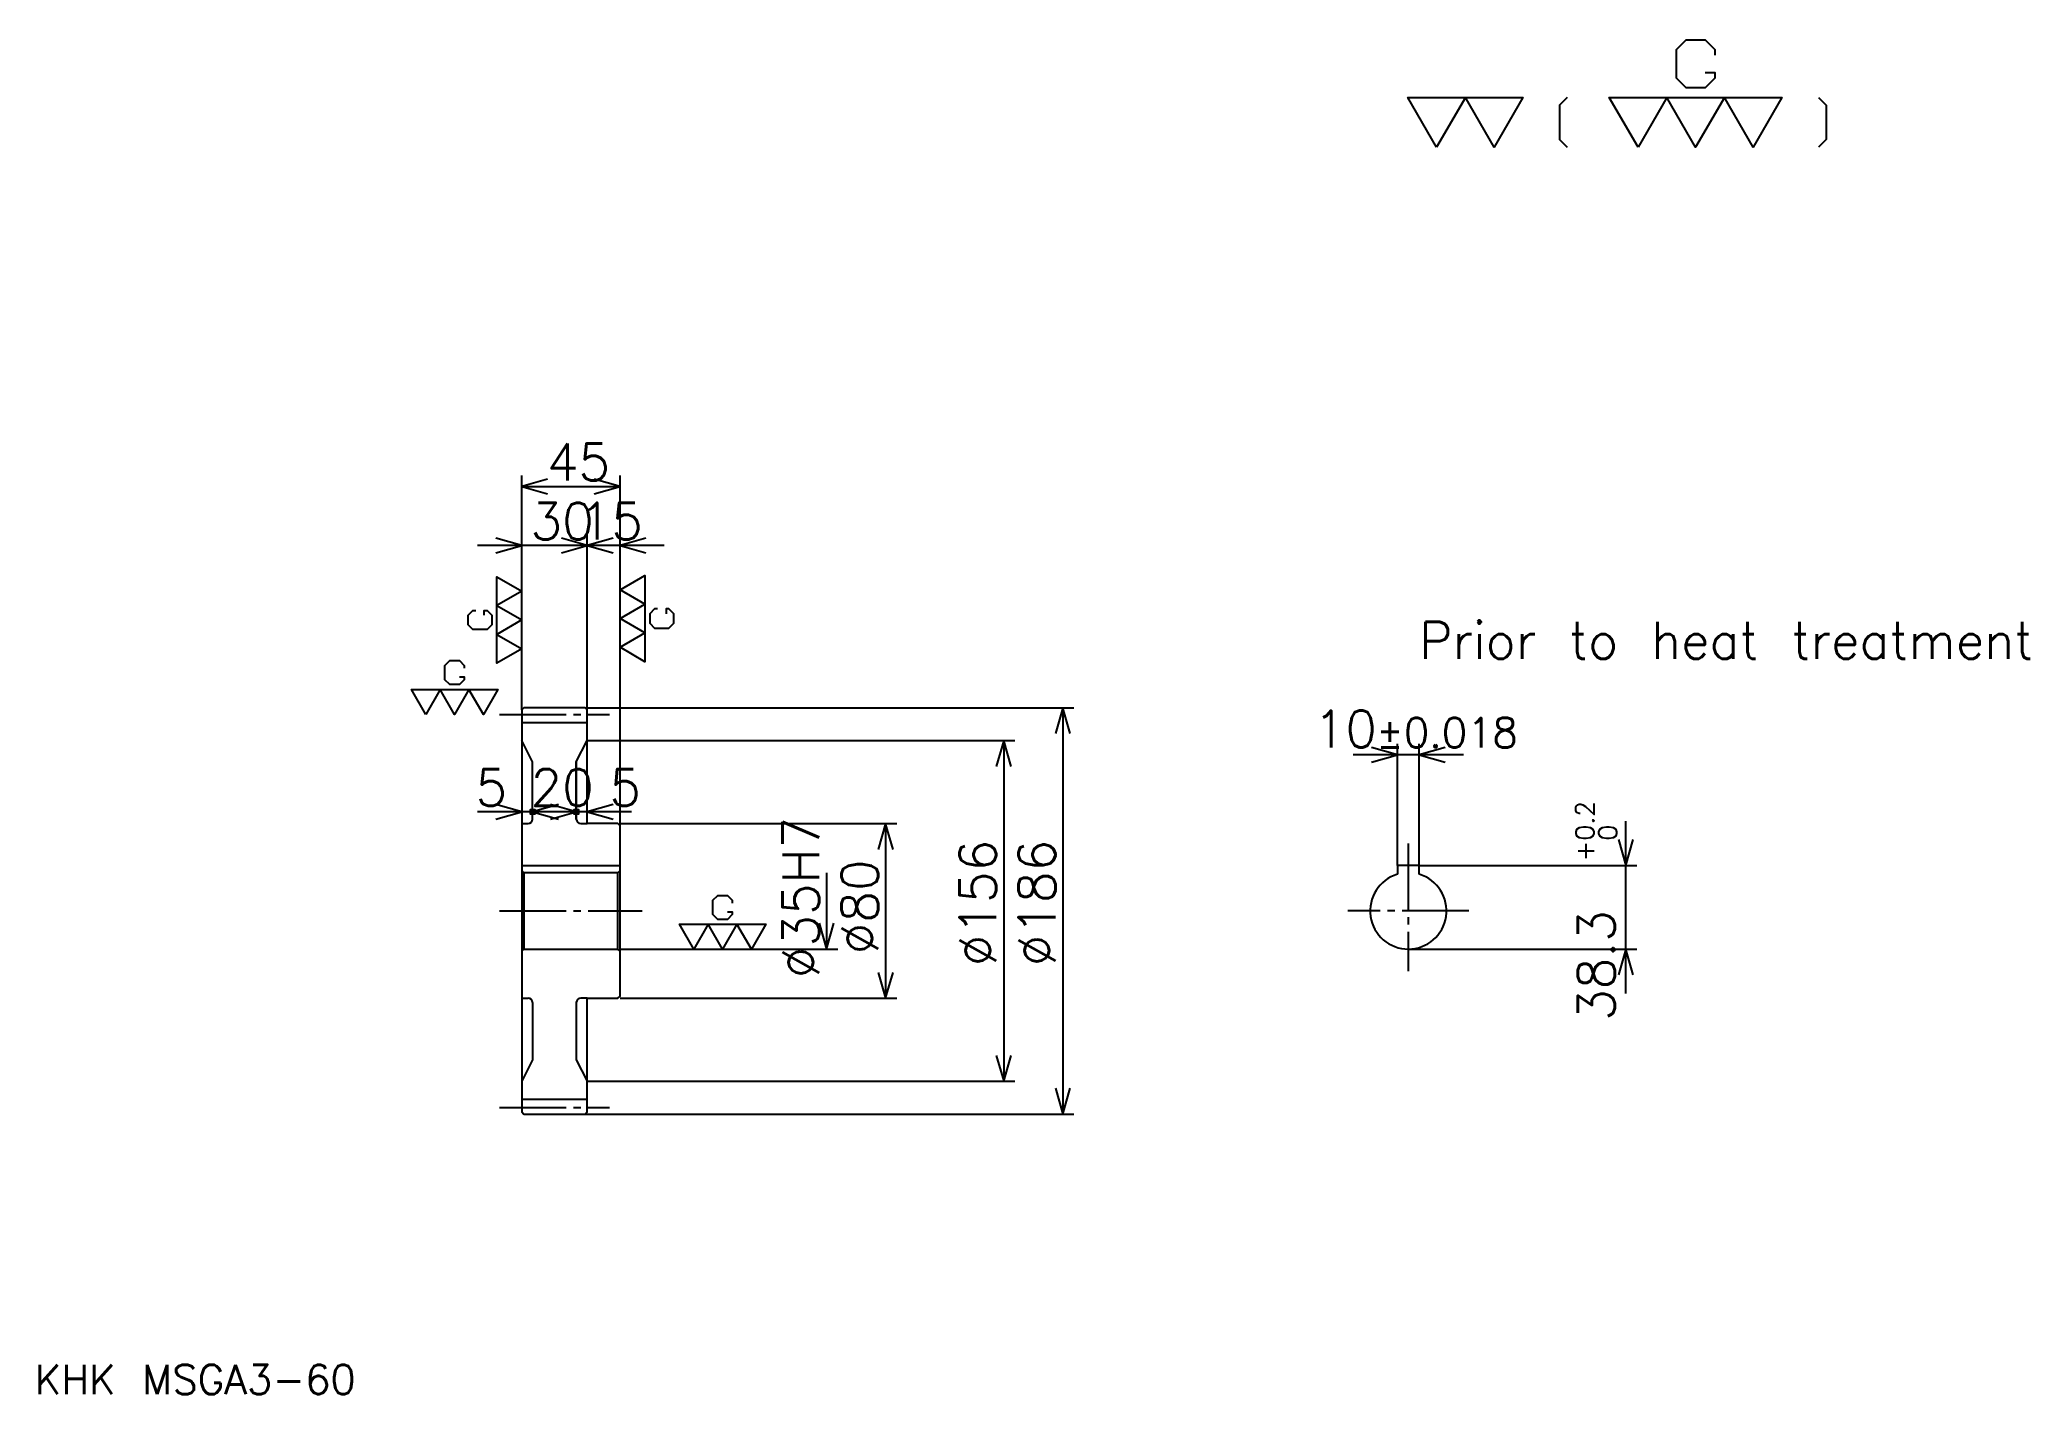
# Model space of a CAD drawing. Extents: x 36 to 947, y 37 to 657.
import ezdxf

# ---------------------------------------------------------------- set-up
doc = ezdxf.new("R2010")
doc.units = 0
doc.linetypes.add('DASHDOT', pattern=[40.540539, 30.405405, -3.378378, 3.378378, -3.378378])
doc.layers.get('0').update_dxf_attribs({"linetype": 'CONTINUOUS'})
doc.layers.add('DASHDOT', color=6, linetype='DASHDOT')
doc.styles.add('KANJI', font='TXT', dxfattribs={"bigfont": 'BIGFONT'})

msp = doc.modelspace()

# ---------------------------------------------------------------- linework, layer by layer
at = {"color": 5}
for p, q in [((256.756775, 351.445953), (256.756775, 457.864868)), ((301.756775, 351.445953), (301.756775, 457.864868)), ((256.756775, 452.797302), (301.756775, 452.797302)), ((286.756775, 351.445953), (286.756775, 430.83783)), ((307.027039, 425.770264), (236.486511, 425.770264)), ((322.027039, 425.770264), (266.486511, 425.770264)), ((256.756775, 350.445953), (256.756775, 351.445953)), ((285.756775, 351.445953), (301.756775, 351.445953)), ((286.756775, 350.445953), (286.756775, 351.445953)), ((301.756775, 351.445953), (509.527039, 351.445953)), ((301.756775, 297.445953), (301.756775, 351.445953)), ((504.459473, 351.445953), (504.459473, 165.445953)), ((286.756775, 336.445953), (301.756775, 336.445953)), ((301.756775, 336.445953), (482.5, 336.445953)), ((477.432434, 336.445953), (477.432434, 180.445953)), ((687.973022, 329.921631), (637.432495, 329.921631)), ((657.702759, 279.245941), (657.702759, 334.989197)), ((667.702759, 279.245941), (667.702759, 334.989197)), ((282.027039, 303.824341), (236.486511, 303.824341)), ((302.027039, 303.824341), (241.486511, 303.824341)), ((307.027039, 303.824341), (261.486511, 303.824341)), ((301.756775, 298.445953), (428.445953, 298.445953)), ((423.378387, 298.445953), (423.378387, 218.445953)), ((762.297363, 220.67569), (762.297363, 299.516235)), ((396.351379, 275.945953), (396.351379, 240.945953)), ((667.702759, 279.245941), (767.364868, 279.245941)), ((301.756775, 240.945953), (401.418945, 240.945953)), ((662.702759, 240.945953), (767.364868, 240.945953)), ((301.756775, 218.445953), (428.445953, 218.445953)), ((286.756775, 180.445953), (301.756775, 180.445953)), ((301.756775, 180.445953), (482.5, 180.445953)), ((285.756775, 165.445953), (301.756775, 165.445953)), ((301.756775, 165.445953), (509.527039, 165.445953))]:
    msp.add_line(p, q, dxfattribs=at)
at = {"color": 4}
for p, q in [((256.756775, 344.695953), (286.756775, 344.695953)), ((281.756775, 326.632904), (281.756775, 300.445953)), ((256.756775, 298.445953), (259.756775, 298.445953)), ((283.756775, 298.445953), (286.756775, 298.445953)), ((256.756775, 279.245941), (301.756775, 279.245941)), ((301.756775, 276.945953), (300.756775, 275.945953)), ((256.756775, 239.945953), (257.756775, 240.945953)), ((301.756775, 239.945953), (300.756775, 240.945953)), ((256.756775, 218.445953), (259.756775, 218.445953)), ((281.756775, 216.445953), (281.756775, 190.259003)), ((286.756775, 218.445953), (283.756775, 218.445953)), ((256.756775, 172.195953), (286.756775, 172.195953))]:
    msp.add_line(p, q, dxfattribs=at)
at = {"color": 7}
for points in [[(798.648621, 642.364868), (803.040527, 642.364868), (803.040527, 639.729736), (798.648621, 635.33783), (789.864868, 635.33783), (785.472961, 639.729736), (785.472961, 652.905396), (789.864868, 657.297302), (798.648621, 657.297302), (803.040527, 652.905396), (803.040527, 650.270264)], [(675.675659, 608.108093), (662.5, 630.945923), (715.202698, 630.945923), (702.027039, 608.108093), (688.851318, 630.945923), (675.675659, 608.108093)], [(735.405396, 630.945923), (731.891846, 627.432434), (731.891846, 611.621582), (735.405396, 608.108093)], [(767.905396, 608.108093), (754.729736, 630.945923), (833.783752, 630.945923), (820.608093, 608.108093), (807.432434, 630.945923), (794.256714, 608.108093), (781.081055, 630.945923), (767.905396, 608.108093)], [(850.472961, 630.945923), (853.98645, 627.432434), (853.98645, 611.621582), (850.472961, 608.108093)], [(256.756775, 378.472961), (245.33786, 371.885132), (245.33786, 411.41217), (256.756775, 404.824341), (245.33786, 398.236511), (256.756775, 391.648651), (245.33786, 385.060822), (256.756775, 378.472961)], [(301.756775, 405.5), (313.17569, 412.08783), (313.17569, 372.560791), (301.756775, 379.148651), (313.17569, 385.736481), (301.756775, 392.324341), (313.17569, 398.91217), (301.756775, 405.5)], [(239.628387, 393.844604), (239.628387, 396.040527), (240.945969, 396.040527), (243.141907, 393.844604), (243.141907, 389.452698), (240.945969, 387.256775), (234.358124, 387.256775), (232.162186, 389.452698), (232.162186, 393.844604), (234.358124, 396.040527), (235.67569, 396.040527)], [(318.885162, 396.716217), (317.567596, 396.716217), (315.371643, 394.520264), (315.371643, 390.128357), (317.567596, 387.932434), (324.155426, 387.932434), (326.351379, 390.128357), (326.351379, 394.520264), (324.155426, 396.716217), (322.83786, 396.716217), (322.83786, 394.520264)], [(228.209473, 365.574341), (230.405426, 365.574341), (230.405426, 364.256775), (228.209473, 362.060822), (223.817581, 362.060822), (221.621643, 364.256775), (221.621643, 370.844604), (223.817581, 373.040558), (228.209473, 373.040558), (230.405426, 370.844604), (230.405426, 369.527039)], [(212.83786, 348.445953), (206.250015, 359.864868), (245.777039, 359.864868), (239.189209, 348.445953), (232.601364, 359.864868), (226.013535, 348.445953), (219.42569, 359.864868), (212.83786, 348.445953)], [(350.91217, 258.074341), (353.108124, 258.074341), (353.108124, 256.756775), (350.91217, 254.560822), (346.520294, 254.560822), (344.324341, 256.756775), (344.324341, 263.344604), (346.520294, 265.540558), (350.91217, 265.540558), (353.108124, 263.344604), (353.108124, 262.027039)], [(335.540558, 240.945953), (328.952728, 252.364868), (368.479736, 252.364868), (361.891907, 240.945953), (355.304077, 252.364868), (348.716248, 240.945953), (342.128387, 252.364868), (335.540558, 240.945953)]]:
    msp.add_lwpolyline(points, dxfattribs=at)
at = {"color": 5}
for points in [[(268.581085, 456.175659), (256.756775, 452.797302), (268.581085, 449.418945)], [(289.932434, 449.418945), (301.756775, 452.797302), (289.932434, 456.175659)], [(244.932449, 422.391907), (256.756775, 425.770264), (244.932449, 429.148651)], [(274.932434, 422.391907), (286.756775, 425.770264), (274.932434, 429.148651)], [(298.581116, 429.148651), (286.756775, 425.770264), (298.581116, 422.391907)], [(313.581116, 429.148651), (301.756775, 425.770264), (313.581116, 422.391907)], [(507.83783, 339.621643), (504.459473, 351.445953), (501.081116, 339.621643)], [(480.810822, 324.621643), (477.432434, 336.445953), (474.054077, 324.621643)], [(645.878418, 326.543243), (657.702759, 329.921631), (645.878418, 333.300018)], [(679.527039, 333.300018), (667.702759, 329.921631), (679.527039, 326.543243)], [(244.932449, 300.445953), (256.756775, 303.824341), (244.932449, 307.202698)], [(261.756775, 303.824341), (260.743256, 304.83783), (262.770294, 304.83783), (262.770294, 302.810822), (260.743256, 302.810822), (260.743256, 304.83783), (261.756775, 303.824341), (262.770294, 302.810822), (262.770294, 304.83783), (261.756775, 303.824341)], [(273.581116, 307.202698), (261.756775, 303.824341), (273.581116, 300.445953)], [(269.932465, 300.445953), (281.756775, 303.824341), (269.932465, 307.202698)], [(281.756775, 303.824341), (280.743256, 304.83783), (282.770294, 304.83783), (282.770294, 302.810822), (280.743256, 302.810822), (280.743256, 304.83783), (281.756775, 303.824341), (282.770294, 302.810822), (282.770294, 304.83783), (281.756775, 303.824341)], [(298.581116, 307.202698), (286.756775, 303.824341), (298.581116, 300.445953)], [(426.756775, 286.621643), (423.378387, 298.445953), (420, 286.621643)], [(758.918945, 291.070282), (762.297363, 279.245941), (765.67572, 291.070282)], [(392.973022, 252.770279), (396.351379, 240.945953), (399.729736, 252.770279)], [(765.67572, 229.121628), (762.297363, 240.945953), (758.918945, 229.121628)], [(420, 230.270279), (423.378387, 218.445953), (426.756775, 230.270279)], [(474.054077, 192.270279), (477.432434, 180.445953), (480.810822, 192.270279)], [(501.081116, 177.270279), (504.459473, 165.445953), (507.83783, 177.270279)]]:
    msp.add_lwpolyline(points, dxfattribs=at)
at = {"color": 4}
for points in [[(286.756775, 350.445953), (285.756775, 351.445953), (257.756775, 351.445953), (256.756775, 350.445953), (256.756775, 239.945953)], [(256.756775, 239.945953), (256.756775, 166.445953), (257.756775, 165.445953), (285.756775, 165.445953), (286.756775, 166.445953), (286.756775, 218.445953), (300.756775, 218.445953), (301.756775, 219.445953), (301.756775, 297.445953), (300.756775, 298.445953), (286.756775, 298.445953), (286.756775, 350.445953)], [(261.756775, 300.445953), (261.756775, 326.632904), (256.756775, 336.445953)], [(281.756775, 300.445953), (281.756775, 326.632904), (286.756775, 336.445953)], [(256.756775, 276.945953), (257.756775, 275.945953), (257.756775, 240.945953), (300.756775, 240.945953), (300.756775, 275.945953), (257.756775, 275.945953)], [(667.702759, 275.216461), (667.702759, 279.245941), (657.702759, 279.245941), (657.702759, 275.216461)], [(261.756775, 216.445953), (261.756775, 190.259003), (256.756775, 180.445953)], [(281.756775, 216.445953), (281.756775, 190.259003), (286.756775, 180.445953)]]:
    msp.add_lwpolyline(points, dxfattribs=at)
for centre, radius, start, end in [((259.756775, 300.445953), 2, 270, 0), ((283.756775, 300.445953), 2, 180, 270), ((662.702759, 258.445953), 17.5, 106.601549926, 73.398450074), ((259.756775, 216.445953), 2, 0, 90), ((283.756775, 216.445953), 2, 90, 180)]:
    msp.add_arc(centre, radius, start, end, dxfattribs=at)
at = {"layer": 'DASHDOT', "color": 7}
for p, q in [((246.621643, 348.445953), (296.891907, 348.445953)), ((662.702759, 289.381104), (662.702759, 230.810822)), ((246.621643, 258.445953), (311.891907, 258.445953)), ((690.337891, 258.445953), (635.067627, 258.445953)), ((246.621643, 168.445953), (296.891907, 168.445953))]:
    msp.add_line(p, q, dxfattribs=at)

# ---------------------------------------------------------------- texts
at = {"color": 7, "style": 'KANJI'}
for s, height, p in [('45', 16.891892, (268.277039, 455.5)), ('30', 16.891892, (260.777039, 428.472961)), ('15', 16.891892, (283.277039, 428.472961)), ('Prior to heat treatment', 16.891891, (667.702759, 373.840546)), ('10', 16.891892, (619.38855, 333.300018)), ('%%p0.018', 13.513514, (647.933838, 333.300018)), ('5', 16.891892, (235.641907, 306.527039)), ('20', 16.891892, (260.777039, 306.527039)), ('5', 16.891892, (296.891907, 306.527039)), ('KHK MSGA3-60', 13.513514, (33.783783, 37.162163))]:
    msp.add_text(s, height=height, dxfattribs=at).set_placement(p)
for s, height, p in [('0.2', 8.445946, (747.770264, 290.675354)), ('%%c35H7', 16.891892, (392.973022, 227.618256)), ('0', 8.445946, (758.243286, 290.675354)), ('%%c156', 16.891892, (474.054077, 233.108124)), ('%%c186', 16.891892, (501.081116, 233.108124)), ('+', 8.445946, (747.770264, 281.215912)), ('%%c80', 16.891892, (420, 238.597977)), ('38.3', 16.891892, (757.229736, 208.10112))]:
    msp.add_text(s, height=height, rotation=90, dxfattribs=at).set_placement(p)

doc.saveas('drawing.dxf')
